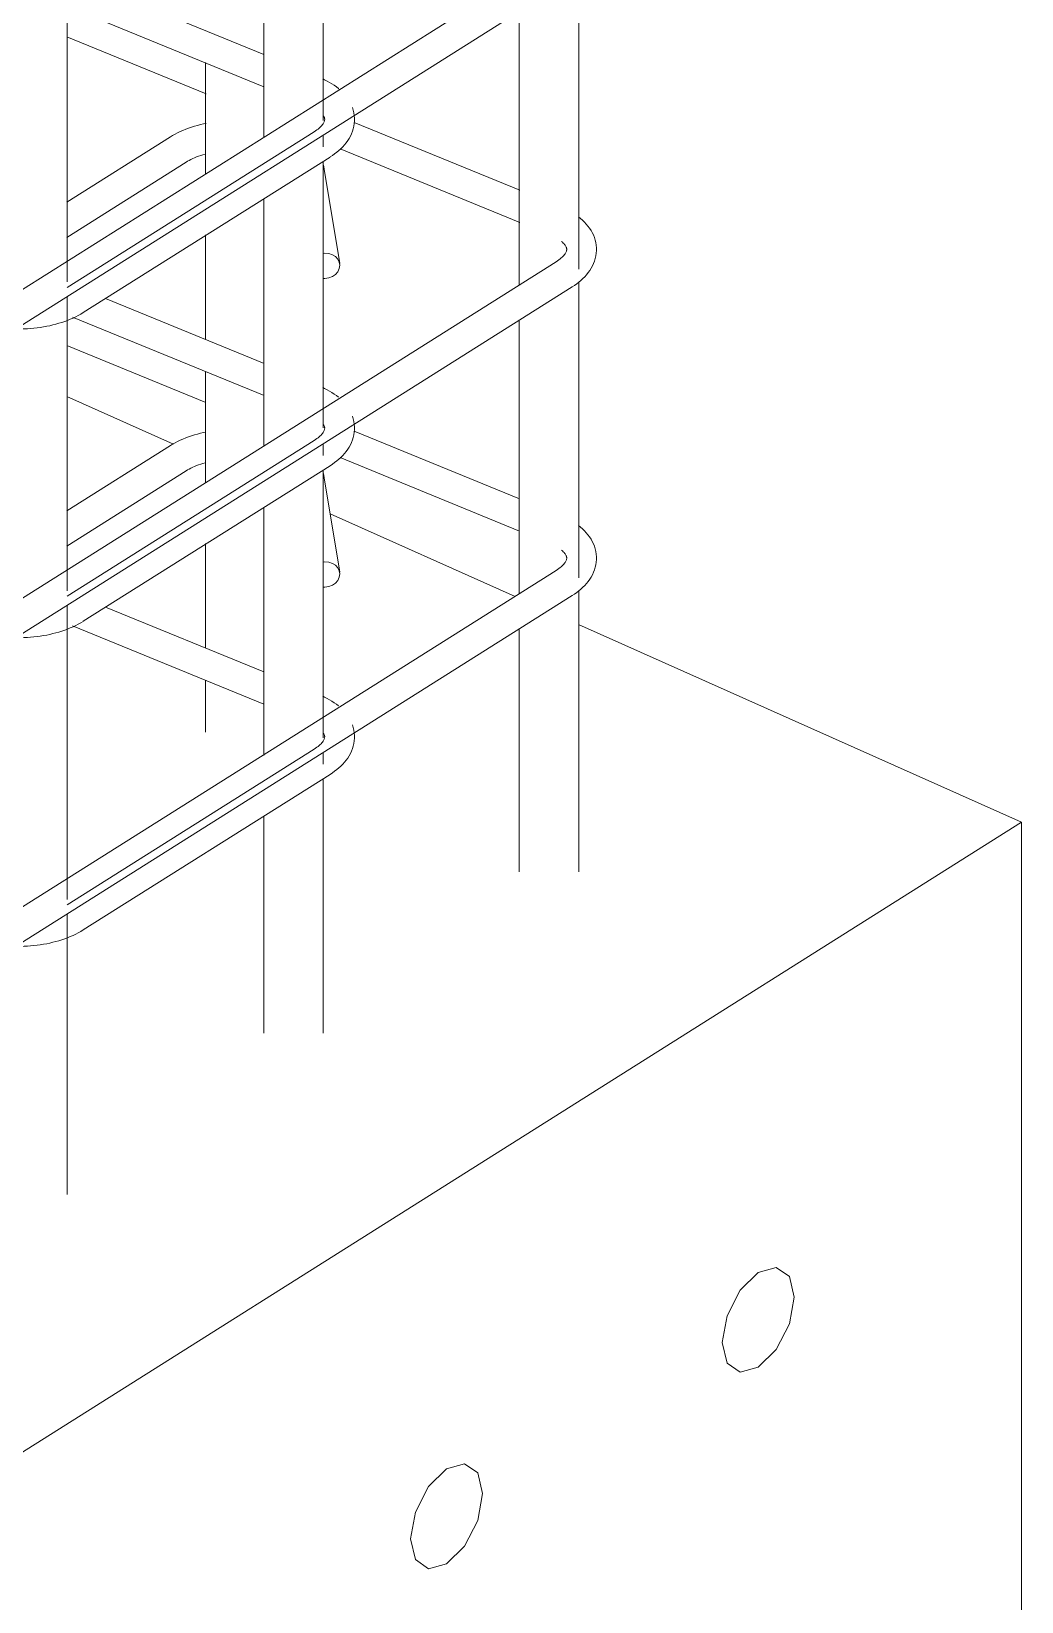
# Model space of a CAD drawing. Header units: millimetres. Extents: x -5792 to 12184, y -1888 to 8188.
# Drawn here: x 11578.8 to 11844.6, y 6045.7 to 6467.2 of the extents above; entities that cross this region are included whole.
import ezdxf

# ---------------------------------------------------------------- set-up
doc = ezdxf.new("R2010")
doc.units = ezdxf.units.MM
doc.layers.add('S-COLS', color=52, linetype='Continuous', lineweight=18)
doc.layers.add('S-RBAR', color=171, linetype='Continuous', lineweight=18)

# ---------------------------------------------------------------- blocks, each defined once
blk = doc.blocks.new('Rebar Bar - Part 3895964445-V3-3D Ortho')
at = {"layer": 'S-RBAR'}
for p, q in [((1805.46, 6458.83), (1805.46, 6428.81)), ((1805.46, 6412.63), (1805.46, 6384.48)), ((1805.46, 6375.96), (1805.46, 6345.93)), ((1805.46, 6329.76), (1805.46, 6301.61)), ((1805.46, 6293.09), (1805.46, 6279.1))]:
    blk.add_line(p, q, dxfattribs=at)
blk = doc.blocks.new('Rebar Bar - Part 2522033416-431004-3D Ortho')
at = {"layer": 'S-RBAR'}
for p, q in [((1768.3, 6399.96), (1768.3, 6478.93)), ((1768.3, 6317.08), (1768.3, 6396.05)), ((1768.3, 6234.2), (1768.3, 6313.17)), ((1768.3, 6154.97), (1768.3, 6230.28))]:
    blk.add_line(p, q, dxfattribs=at)
blk = doc.blocks.new('Rebar Bar - Part 2522033416-V5-3D Ortho')
at = {"layer": 'S-RBAR'}
for p, q in [((1837.04, 6443.3), (1837.04, 6515.2)), ((1821.04, 6505.18), (1821.04, 6438.64)), ((1837.04, 6436.25), (1837.04, 6439.39)), ((1837.04, 6360.83), (1837.04, 6432.33)), ((1821.04, 6422.32), (1821.04, 6355.76)), ((1837.04, 6353.38), (1837.04, 6356.51)), ((1837.04, 6277.54), (1837.04, 6349.46)), ((1821.04, 6339.45), (1821.04, 6272.87)), ((1837.04, 6270.51), (1837.04, 6273.62)), ((1837.04, 6198.31), (1837.04, 6266.6)), ((1821.04, 6256.58), (1821.04, 6198.31))]:
    blk.add_line(p, q, dxfattribs=at)
blk = doc.blocks.new('Rebar Bar - Part 1868550686-431004-3D Ortho')
at = {"layer": 'S-RBAR'}
for p, q in [((1899.55, 6322.52), (1700.51, 6197.03)), ((1704.78, 6190.26), (1903.81, 6315.75))]:
    blk.add_line(p, q, dxfattribs=at)
blk = doc.blocks.new('Rebar Bar - Part 2227165887-V6-3D Ortho')
at = {"layer": 'S-RBAR'}
for points in [[(1903.81, 6315.75, 0), (1904.44, 6316.16, 0), (1905.04, 6316.59, 0), (1905.62, 6317.04, 0), (1906.17, 6317.5, 0), (1906.7, 6317.99, 0), (1907.21, 6318.49, 0), (1907.68, 6319.02, 0), (1908.13, 6319.57, 0), (1908.54, 6320.15, 0), (1908.92, 6320.74, 0), (1909.27, 6321.36, 0), (1909.57, 6322.01, 0), (1909.83, 6322.67, 0), (1910.04, 6323.35, 0), (1910.2, 6324.05, 0), (1910.31, 6324.76, 0), (1910.37, 6325.48, 0), (1910.37, 6326.2, 0), (1910.31, 6326.92, 0), (1910.2, 6327.63, 0), (1910.03, 6328.33, 0), (1909.82, 6329.01, 0), (1909.55, 6329.68, 0), (1909.24, 6330.32, 0), (1908.89, 6330.93, 0), (1908.5, 6331.53, 0), (1908.08, 6332.09, 0), (1907.62, 6332.63, 0), (1907.14, 6333.15, 0), (1906.62, 6333.64, 0), (1906.08, 6334.12, 0), (1905.52, 6334.56, 0)], [(1899.55, 6322.52, 0), (1899.93, 6322.77, 0), (1900.28, 6323.02, 0), (1900.61, 6323.27, 0), (1900.9, 6323.51, 0), (1901.16, 6323.76, 0), (1901.4, 6323.99, 0), (1901.6, 6324.22, 0), (1901.78, 6324.44, 0), (1901.93, 6324.64, 0), (1902.05, 6324.84, 0), (1902.15, 6325.01, 0), (1902.22, 6325.18, 0), (1902.28, 6325.32, 0), (1902.32, 6325.45, 0), (1902.35, 6325.57, 0), (1902.37, 6325.68, 0), (1902.38, 6325.78, 0), (1902.38, 6325.88, 0), (1902.37, 6325.98, 0), (1902.35, 6326.08, 0), (1902.33, 6326.19, 0), (1902.29, 6326.31, 0), (1902.23, 6326.45, 0), (1902.16, 6326.59, 0), (1902.07, 6326.75, 0), (1901.95, 6326.93, 0), (1901.81, 6327.12, 0), (1901.65, 6327.32, 0), (1901.45, 6327.53, 0), (1901.22, 6327.74, 0), (1900.97, 6327.97, 0)]]:
    blk.add_polyline3d(points, dxfattribs=at)
blk = doc.blocks.new('Rebar Bar - Part 1265726358-431004-3D Ortho')
at = {"layer": 'S-RBAR'}
for p, q in [((1768.17, 6382.87), (1805.54, 6367.57)), ((1889.73, 6341.74), (1845.32, 6359.92)), ((1841.56, 6352.82), (1889.73, 6333.09))]:
    blk.add_line(p, q, dxfattribs=at)
blk = doc.blocks.new('Rebar Bar - Part 1265726358-V10-3D Ortho')
at = {"layer": 'S-RBAR'}
for p, q in [((1768.17, 6465.75), (1805.57, 6450.44)), ((1889.76, 6424.61), (1845.33, 6442.8)), ((1841.57, 6435.7), (1889.76, 6415.96))]:
    blk.add_line(p, q, dxfattribs=at)
blk = doc.blocks.new('Rebar Bar - Part 2227165887-V24-3D Ortho')
at = {"layer": 'S-RBAR'}
for points in [[(1752.15, 6229.72, 0), (1751.45, 6229.79, 0), (1750.76, 6229.88, 0), (1750.08, 6229.98, 0), (1749.4, 6230.09, 0), (1748.74, 6230.22, 0), (1748.1, 6230.36, 0), (1747.46, 6230.51, 0), (1746.84, 6230.68, 0), (1746.24, 6230.86, 0), (1745.66, 6231.05, 0), (1745.1, 6231.24, 0), (1744.56, 6231.45, 0), (1744.04, 6231.67, 0), (1743.9, 6231.73, 0)], [(1772.58, 6225.99, 0), (1771.94, 6225.59, 0), (1771.27, 6225.22, 0), (1770.58, 6224.86, 0), (1769.87, 6224.53, 0), (1769.14, 6224.21, 0), (1768.4, 6223.91, 0), (1767.64, 6223.62, 0), (1766.87, 6223.36, 0), (1766.08, 6223.11, 0), (1765.27, 6222.89, 0), (1764.46, 6222.68, 0), (1763.63, 6222.48, 0), (1762.8, 6222.31, 0), (1761.95, 6222.16, 0), (1761.09, 6222.02, 0), (1760.23, 6221.9, 0), (1759.36, 6221.8, 0), (1758.49, 6221.72, 0), (1757.61, 6221.66, 0), (1756.73, 6221.62, 0), (1755.84, 6221.6, 0), (1754.96, 6221.59, 0), (1754.48, 6221.6, 0)], [(1742.33, 6223.74, 0), (1741.57, 6224.03, 0), (1740.84, 6224.34, 0), (1740.64, 6224.42, 0)]]:
    blk.add_polyline3d(points, dxfattribs=at)
blk = doc.blocks.new('Rebar Bar - Part 642384819-431004-3D Ortho')
at = {"layer": 'S-RBAR'}
for p, q in [((1834.58, 6274.53), (1768.32, 6232.75)), ((1772.58, 6225.99), (1838.85, 6267.76))]:
    blk.add_line(p, q, dxfattribs=at)
blk = doc.blocks.new('Rebar Bar - Part 2227165887-V25-3D Ortho')
at = {"layer": 'S-RBAR'}
for points in [[(1841.12, 6286.13, 0), (1840.55, 6286.58, 0), (1839.97, 6287, 0), (1839.36, 6287.41, 0), (1838.72, 6287.8, 0), (1838.07, 6288.16, 0), (1837.4, 6288.51, 0), (1836.91, 6288.74, 0)], [(1838.85, 6267.76, 0), (1839.47, 6268.17, 0), (1840.07, 6268.6, 0), (1840.65, 6269.05, 0), (1841.21, 6269.51, 0), (1841.74, 6270, 0), (1842.24, 6270.51, 0), (1842.72, 6271.04, 0), (1843.16, 6271.59, 0), (1843.58, 6272.16, 0), (1843.96, 6272.76, 0), (1844.3, 6273.38, 0), (1844.6, 6274.02, 0), (1844.86, 6274.68, 0), (1845.07, 6275.36, 0), (1845.24, 6276.06, 0), (1845.35, 6276.77, 0), (1845.4, 6277.49, 0), (1845.4, 6278.21, 0), (1845.34, 6278.93, 0), (1845.23, 6279.65, 0), (1845.07, 6280.34, 0), (1844.85, 6281.03, 0)], [(1834.58, 6274.53, 0), (1834.96, 6274.78, 0), (1835.31, 6275.03, 0), (1835.64, 6275.28, 0), (1835.93, 6275.53, 0), (1836.2, 6275.77, 0), (1836.43, 6276, 0), (1836.63, 6276.23, 0), (1836.81, 6276.45, 0), (1836.96, 6276.66, 0), (1837.08, 6276.85, 0), (1837.18, 6277.02, 0), (1837.26, 6277.19, 0), (1837.31, 6277.33, 0), (1837.36, 6277.47, 0), (1837.38, 6277.59, 0), (1837.4, 6277.69, 0), (1837.41, 6277.8, 0), (1837.41, 6277.89, 0), (1837.4, 6277.99, 0), (1837.38, 6278.09, 0), (1837.36, 6278.2, 0), (1837.32, 6278.32, 0), (1837.27, 6278.46, 0), (1837.19, 6278.61, 0), (1837.1, 6278.77, 0)]]:
    blk.add_polyline3d(points, dxfattribs=at)
blk = doc.blocks.new('Rebar Bar - Part 2955070818-431004-3D Ortho')
at = {"layer": 'S-RBAR'}
for p, q in [((1683.81, 6351.48), (1682.33, 6352.09)), ((1676.63, 6345.78), (1683.81, 6342.84)), ((1752.4, 6323.39), (1699.56, 6345.03)), ((1699.56, 6336.38), (1752.39, 6314.75)), ((1821.11, 6295.25), (1778.61, 6312.65)), ((1769.72, 6307.65), (1821.11, 6286.6))]:
    blk.add_line(p, q, dxfattribs=at)
blk = doc.blocks.new('Rebar Bar - Part 2227165887-V31-3D Ortho')
at = {"layer": 'S-RBAR'}
for points in [[(1752.15, 6312.59, 0), (1751.45, 6312.66, 0), (1750.76, 6312.75, 0), (1750.08, 6312.85, 0), (1749.4, 6312.96, 0), (1748.74, 6313.09, 0), (1748.1, 6313.23, 0), (1747.46, 6313.38, 0), (1746.84, 6313.55, 0), (1746.24, 6313.72, 0), (1745.66, 6313.91, 0), (1745.1, 6314.11, 0), (1744.56, 6314.32, 0), (1744.04, 6314.54, 0), (1743.9, 6314.6, 0)], [(1742.33, 6306.61, 0), (1741.57, 6306.9, 0), (1740.84, 6307.21, 0), (1740.64, 6307.29, 0)], [(1772.58, 6308.85, 0), (1771.94, 6308.46, 0), (1771.27, 6308.08, 0), (1770.58, 6307.73, 0), (1769.87, 6307.39, 0), (1769.14, 6307.07, 0), (1768.4, 6306.77, 0), (1767.64, 6306.49, 0), (1766.87, 6306.23, 0), (1766.08, 6305.98, 0), (1765.27, 6305.75, 0), (1764.46, 6305.54, 0), (1763.63, 6305.35, 0), (1762.8, 6305.18, 0), (1761.95, 6305.02, 0), (1761.09, 6304.89, 0), (1760.23, 6304.77, 0), (1759.36, 6304.67, 0), (1758.49, 6304.59, 0), (1757.61, 6304.53, 0), (1756.73, 6304.49, 0), (1755.84, 6304.46, 0), (1754.96, 6304.46, 0), (1754.46, 6304.46, 0)]]:
    blk.add_polyline3d(points, dxfattribs=at)
blk = doc.blocks.new('Rebar Bar - Part 2955070818-V32-3D Ortho')
at = {"layer": 'S-RBAR'}
for p, q in [((1683.72, 6434.39), (1682.28, 6434.97)), ((1676.63, 6428.65), (1683.72, 6425.74)), ((1752.33, 6406.29), (1699.56, 6427.9)), ((1699.56, 6419.25), (1752.33, 6397.64)), ((1821.14, 6378.1), (1778.61, 6395.52)), ((1769.72, 6390.52), (1821.14, 6369.46))]:
    blk.add_line(p, q, dxfattribs=at)
blk = doc.blocks.new('Rebar Bar - Part 2227165887-V36-3D Ortho')
at = {"layer": 'S-RBAR'}
for points in [[(1752.15, 6395.46, 0), (1751.45, 6395.53, 0), (1750.76, 6395.61, 0), (1750.08, 6395.71, 0), (1749.4, 6395.83, 0), (1748.74, 6395.95, 0), (1748.1, 6396.09, 0), (1747.46, 6396.25, 0), (1746.84, 6396.41, 0), (1746.24, 6396.59, 0), (1745.66, 6396.78, 0), (1745.1, 6396.98, 0), (1744.56, 6397.19, 0), (1744.04, 6397.41, 0), (1743.9, 6397.47, 0)], [(1742.33, 6389.47, 0), (1741.57, 6389.76, 0), (1740.84, 6390.07, 0), (1740.64, 6390.16, 0)], [(1772.58, 6391.72, 0), (1771.94, 6391.33, 0), (1771.27, 6390.95, 0), (1770.58, 6390.6, 0), (1769.87, 6390.26, 0), (1769.14, 6389.94, 0), (1768.4, 6389.64, 0), (1767.64, 6389.36, 0), (1766.87, 6389.09, 0), (1766.08, 6388.85, 0), (1765.27, 6388.62, 0), (1764.46, 6388.41, 0), (1763.63, 6388.22, 0), (1762.8, 6388.05, 0), (1761.95, 6387.89, 0), (1761.09, 6387.76, 0), (1760.23, 6387.64, 0), (1759.36, 6387.54, 0), (1758.49, 6387.46, 0), (1757.61, 6387.4, 0), (1756.73, 6387.35, 0), (1755.84, 6387.33, 0), (1754.96, 6387.32, 0), (1754.43, 6387.33, 0)]]:
    blk.add_polyline3d(points, dxfattribs=at)
blk = doc.blocks.new('Rebar Bar - Part 2227165887-V37-3D Ortho')
at = {"layer": 'S-RBAR'}
for points in [[(1841.25, 6451.74, 0), (1841.12, 6451.86, 0), (1840.55, 6452.31, 0), (1839.97, 6452.74, 0), (1839.36, 6453.14, 0), (1838.72, 6453.53, 0), (1838.07, 6453.9, 0), (1837.4, 6454.25, 0), (1836.91, 6454.48, 0)], [(1838.85, 6433.5, 0), (1839.47, 6433.91, 0), (1840.07, 6434.33, 0), (1840.65, 6434.78, 0), (1841.21, 6435.25, 0), (1841.74, 6435.73, 0), (1842.24, 6436.24, 0), (1842.72, 6436.77, 0), (1843.16, 6437.32, 0), (1843.58, 6437.89, 0), (1843.96, 6438.49, 0), (1844.3, 6439.11, 0), (1844.6, 6439.75, 0), (1844.86, 6440.42, 0), (1845.07, 6441.1, 0), (1845.24, 6441.8, 0), (1845.35, 6442.51, 0), (1845.4, 6443.23, 0), (1845.4, 6443.95, 0), (1845.34, 6444.67, 0), (1845.23, 6445.38, 0), (1845.07, 6446.08, 0), (1844.85, 6446.76, 0)], [(1834.58, 6440.26, 0), (1834.96, 6440.51, 0), (1835.31, 6440.77, 0), (1835.64, 6441.01, 0), (1835.93, 6441.26, 0), (1836.2, 6441.5, 0), (1836.43, 6441.74, 0), (1836.63, 6441.97, 0), (1836.81, 6442.18, 0), (1836.96, 6442.39, 0), (1837.08, 6442.58, 0), (1837.18, 6442.76, 0), (1837.26, 6442.92, 0), (1837.31, 6443.07, 0), (1837.36, 6443.2, 0), (1837.38, 6443.32, 0), (1837.4, 6443.43, 0), (1837.41, 6443.53, 0), (1837.41, 6443.63, 0), (1837.4, 6443.73, 0), (1837.38, 6443.83, 0), (1837.36, 6443.94, 0), (1837.32, 6444.06, 0), (1837.27, 6444.19, 0), (1837.19, 6444.34, 0), (1837.1, 6444.5, 0)]]:
    blk.add_polyline3d(points, dxfattribs=at)
blk = doc.blocks.new('Rebar Bar - Part 2955070818-V38-3D Ortho')
at = {"layer": 'S-RBAR'}
for p, q in [((1683.72, 6517.25), (1682.23, 6517.86)), ((1676.63, 6511.51), (1683.72, 6508.61)), ((1752.33, 6489.15), (1699.56, 6510.76)), ((1699.56, 6502.12), (1752.33, 6480.51)), ((1821.07, 6461), (1778.61, 6478.39)), ((1769.72, 6473.39), (1821.07, 6452.36))]:
    blk.add_line(p, q, dxfattribs=at)
blk = doc.blocks.new('Rebar Bar - Part 1926995606-431004-3D Ortho')
at = {"layer": 'S-RBAR'}
for p, q in [((1795.99, 6356.04), (1768.17, 6338.5)), ((1768.17, 6329.04), (1800.26, 6349.27)), ((1752.4, 6328.55), (1735.86, 6318.13)), ((1744.61, 6314.18), (1749.95, 6317.55)), ((1727.82, 6313.05), (1723.87, 6310.57)), ((1729.79, 6304.84), (1736.59, 6309.13)), ((1704.97, 6298.65), (1699.56, 6295.24)), ((1699.56, 6285.78), (1712.34, 6293.84)), ((1683.79, 6285.29), (1674.59, 6279.5)), ((1666.54, 6274.42), (1658.88, 6269.59)), ((1668.03, 6265.9), (1675.83, 6270.82)), ((1654.07, 6266.55), (1615.38, 6242.16)), ((1615.38, 6232.7), (1659.6, 6260.58)), ((1599.58, 6232.2), (1597.88, 6231.13))]:
    blk.add_line(p, q, dxfattribs=at)
blk = doc.blocks.new('Rebar Bar - Part 3575411732-V58-3D Ortho')
at = {"layer": 'S-RBAR'}
for points in [[(1805.54, 6359.66, 0), (1804.87, 6359.52, 0), (1804.04, 6359.33, 0), (1803.23, 6359.12, 0), (1802.43, 6358.89, 0), (1801.64, 6358.64, 0), (1800.87, 6358.37, 0), (1800.11, 6358.09, 0), (1799.37, 6357.79, 0), (1798.64, 6357.47, 0), (1797.94, 6357.13, 0), (1797.25, 6356.77, 0), (1796.58, 6356.39, 0), (1795.99, 6356.04, 0)], [(1805.33, 6351.4, 0), (1804.73, 6351.22, 0), (1804.14, 6351.04, 0), (1803.57, 6350.84, 0), (1803.02, 6350.64, 0), (1802.49, 6350.42, 0), (1801.99, 6350.2, 0), (1801.51, 6349.97, 0), (1801.05, 6349.73, 0), (1800.63, 6349.49, 0), (1800.26, 6349.27, 0)], [(1837.31, 6347.38, 0), (1837.17, 6348.09, 0), (1837.01, 6348.67, 0)]]:
    blk.add_polyline3d(points, dxfattribs=at)
blk = doc.blocks.new('Rebar Bar - Part 2505259704-V59-3D Ortho')
at = {"layer": 'S-RBAR'}
blk.add_line((1841.44, 6322.03), (1837.31, 6347.38), dxfattribs=at)
for points in [[(1841.48, 6321.57, 0), (1841.34, 6322.44, 0), (1840.94, 6323.24, 0), (1840.31, 6323.91, 0), (1839.48, 6324.41, 0), (1838.52, 6324.71, 0), (1837.49, 6324.78, 0), (1836.91, 6324.71, 0)], [(1836.91, 6318, 0), (1837.49, 6317.99, 0), (1838.52, 6318.16, 0), (1839.48, 6318.54, 0), (1840.31, 6319.12, 0), (1840.94, 6319.85, 0), (1841.34, 6320.68, 0), (1841.48, 6321.57, 0)]]:
    blk.add_polyline3d(points, dxfattribs=at)
blk = doc.blocks.new('Rebar Bar - Part 1926995606-V62-3D Ortho')
at = {"layer": 'S-RBAR'}
for p, q in [((1795.99, 6438.9), (1768.17, 6421.36)), ((1768.17, 6411.91), (1800.26, 6432.14)), ((1752.33, 6411.37), (1735.86, 6400.99)), ((1744.84, 6397.19), (1749.95, 6400.41)), ((1727.82, 6395.92), (1699.56, 6378.11)), ((1699.56, 6368.65), (1736.59, 6391.99)), ((1683.72, 6368.12), (1674.61, 6362.37)), ((1666.55, 6357.29), (1658.88, 6352.45)), ((1668.03, 6348.77), (1675.84, 6353.69)), ((1654.07, 6349.42), (1615.38, 6325.03)), ((1615.38, 6315.57), (1659.6, 6343.45)), ((1599.61, 6315.08), (1597.88, 6313.99))]:
    blk.add_line(p, q, dxfattribs=at)
blk = doc.blocks.new('Rebar Bar - Part 3575411732-V63-3D Ortho')
at = {"layer": 'S-RBAR'}
for points in [[(1805.57, 6442.53, 0), (1804.87, 6442.39, 0), (1804.04, 6442.19, 0), (1803.23, 6441.98, 0), (1802.43, 6441.75, 0), (1801.64, 6441.51, 0), (1800.87, 6441.24, 0), (1800.11, 6440.96, 0), (1799.37, 6440.65, 0), (1798.64, 6440.33, 0), (1797.94, 6439.99, 0), (1797.25, 6439.64, 0), (1796.58, 6439.26, 0), (1795.99, 6438.9, 0)], [(1805.33, 6434.27, 0), (1804.73, 6434.09, 0), (1804.14, 6433.91, 0), (1803.57, 6433.71, 0), (1803.02, 6433.51, 0), (1802.49, 6433.29, 0), (1801.99, 6433.07, 0), (1801.51, 6432.84, 0), (1801.05, 6432.6, 0), (1800.63, 6432.36, 0), (1800.26, 6432.14, 0)], [(1837.31, 6430.25, 0), (1837.17, 6430.96, 0), (1837.01, 6431.53, 0)]]:
    blk.add_polyline3d(points, dxfattribs=at)
blk = doc.blocks.new('Rebar Bar - Part 1926995606-V66-3D Ortho')
at = {"layer": 'S-RBAR'}
for p, q in [((1795.99, 6521.77), (1768.17, 6504.23)), ((1768.17, 6494.77), (1800.26, 6515)), ((1752.33, 6494.24), (1735.86, 6483.86)), ((1744.61, 6479.92), (1749.95, 6483.28)), ((1727.82, 6478.79), (1699.56, 6460.97)), ((1699.93, 6451.74), (1736.59, 6474.86)), ((1683.72, 6450.98), (1674.62, 6445.25)), ((1666.57, 6440.17), (1658.88, 6435.32)), ((1667.66, 6431.4), (1675.85, 6436.57)), ((1654.07, 6432.29), (1615.38, 6407.89)), ((1615.38, 6398.44), (1659.6, 6426.32)), ((1599.53, 6397.9), (1597.88, 6396.86))]:
    blk.add_line(p, q, dxfattribs=at)
blk = doc.blocks.new('Rebar Bar - Part 1632466316-431004-3D Ortho')
at = {"layer": 'S-RBAR'}
for p, q in [((1905.65, 6403.4), (1905.65, 6482.89)), ((1889.65, 6472.59), (1889.65, 6399.16)), ((1905.65, 6320.52), (1905.65, 6400.01)), ((1889.65, 6389.71), (1889.65, 6316.28)), ((1905.65, 6241.57), (1905.65, 6317.13)), ((1889.65, 6306.83), (1889.65, 6241.57))]:
    blk.add_line(p, q, dxfattribs=at)

msp = doc.modelspace()

# ---------------------------------------------------------------- linework, layer by layer
at = {"layer": 'S-COLS'}
for p, q in [((11616.95995, 6356.41232), (11588.27189, 6369.20398)), ((11708.5972, 6315.55236), (11658.95374, 6337.68778)), ((11844.5505, 6254.9324), (11725.62056, 6307.96184)), ((11522.74011, 6052.03342), (11844.5505, 6254.9324)), ((11844.5505, 3389.15684), (11844.5505, 6254.9324))]:
    msp.add_line(p, q, dxfattribs=at)
for points in [[(11764.22663, 6115.26324, 0), (11765.52006, 6122.43771, 0), (11769.05378, 6129.32078, 0), (11773.88094, 6134.06815, 0), (11778.70809, 6135.40775, 0), (11782.24182, 6132.98065, 0), (11783.53525, 6127.43718, 0)], [(11783.53525, 6127.43718, 0), (11782.24182, 6120.26271, 0), (11778.70809, 6113.37964, 0), (11773.88094, 6108.63227, 0), (11769.05378, 6107.29267, 0), (11765.52006, 6109.71977, 0), (11764.22663, 6115.26324, 0)], [(11680.55593, 6062.50951, 0), (11681.84936, 6069.68398, 0), (11685.38308, 6076.56705, 0), (11690.21024, 6081.31442, 0), (11695.03739, 6082.65402, 0), (11698.57112, 6080.22692, 0), (11699.86455, 6074.68345, 0)], [(11699.86455, 6074.68345, 0), (11698.57112, 6067.50898, 0), (11695.03739, 6060.6259, 0), (11690.21024, 6055.87854, 0), (11685.38308, 6054.53893, 0), (11681.84936, 6056.96604, 0), (11680.55593, 6062.50951, 0)]]:
    msp.add_polyline3d(points, dxfattribs=at)

# ---------------------------------------------------------------- block references
at = {"layer": 'S-RBAR'}
for name, p in [('Rebar Bar - Part 3895964445-V3-3D Ortho', (9820.09726, 0)), ('Rebar Bar - Part 1632466316-431004-3D Ortho', (9820.09726, 0)), ('Rebar Bar - Part 2522033416-V5-3D Ortho', (9820.09726, 0)), ('Rebar Bar - Part 2522033416-431004-3D Ortho', (9820.09726, 0)), ('Rebar Bar - Part 1868550686-431004-3D Ortho', (9820.09726, 248.64454)), ('Rebar Bar - Part 1926995606-V66-3D Ortho', (9820.09726, 0)), ('Rebar Bar - Part 2955070818-V38-3D Ortho', (9820.09726, 0)), ('Rebar Bar - Part 1868550686-431004-3D Ortho', (9820.09726, 165.76302)), ('Rebar Bar - Part 1265726358-V10-3D Ortho', (9820.09726, 0)), ('Rebar Bar - Part 2227165887-V37-3D Ortho', (9820.09726, 0)), ('Rebar Bar - Part 3575411732-V63-3D Ortho', (9820.09726, 0)), ('Rebar Bar - Part 1926995606-V62-3D Ortho', (9820.09726, 0)), ('Rebar Bar - Part 642384819-431004-3D Ortho', (9820.09726, 165.73415)), ('Rebar Bar - Part 2955070818-V32-3D Ortho', (9820.09726, 0)), ('Rebar Bar - Part 2505259704-V59-3D Ortho', (9820.09726, 82.86708)), ('Rebar Bar - Part 2227165887-V6-3D Ortho', (9820.09726, 82.88151)), ('Rebar Bar - Part 1868550686-431004-3D Ortho', (9820.09726, 82.88151)), ('Rebar Bar - Part 2227165887-V36-3D Ortho', (9820.09726, 0)), ('Rebar Bar - Part 1265726358-431004-3D Ortho', (9820.09726, 0)), ('Rebar Bar - Part 2227165887-V25-3D Ortho', (9820.09726, 82.86708)), ('Rebar Bar - Part 642384819-431004-3D Ortho', (9820.09726, 82.86708)), ('Rebar Bar - Part 3575411732-V58-3D Ortho', (9820.09726, 0)), ('Rebar Bar - Part 1926995606-431004-3D Ortho', (9820.09726, 0)), ('Rebar Bar - Part 2955070818-431004-3D Ortho', (9820.09726, 0)), ('Rebar Bar - Part 2505259704-V59-3D Ortho', (9820.09726, 0)), ('Rebar Bar - Part 2227165887-V6-3D Ortho', (9820.09726, 0)), ('Rebar Bar - Part 1868550686-431004-3D Ortho', (9820.09726, 0)), ('Rebar Bar - Part 2227165887-V31-3D Ortho', (9820.09726, 0)), ('Rebar Bar - Part 2227165887-V25-3D Ortho', (9820.09726, 0)), ('Rebar Bar - Part 642384819-431004-3D Ortho', (9820.09726, 0)), ('Rebar Bar - Part 2227165887-V24-3D Ortho', (9820.09726, 0))]:
    msp.add_blockref(name, p, dxfattribs=at)

doc.saveas('drawing.dxf')
